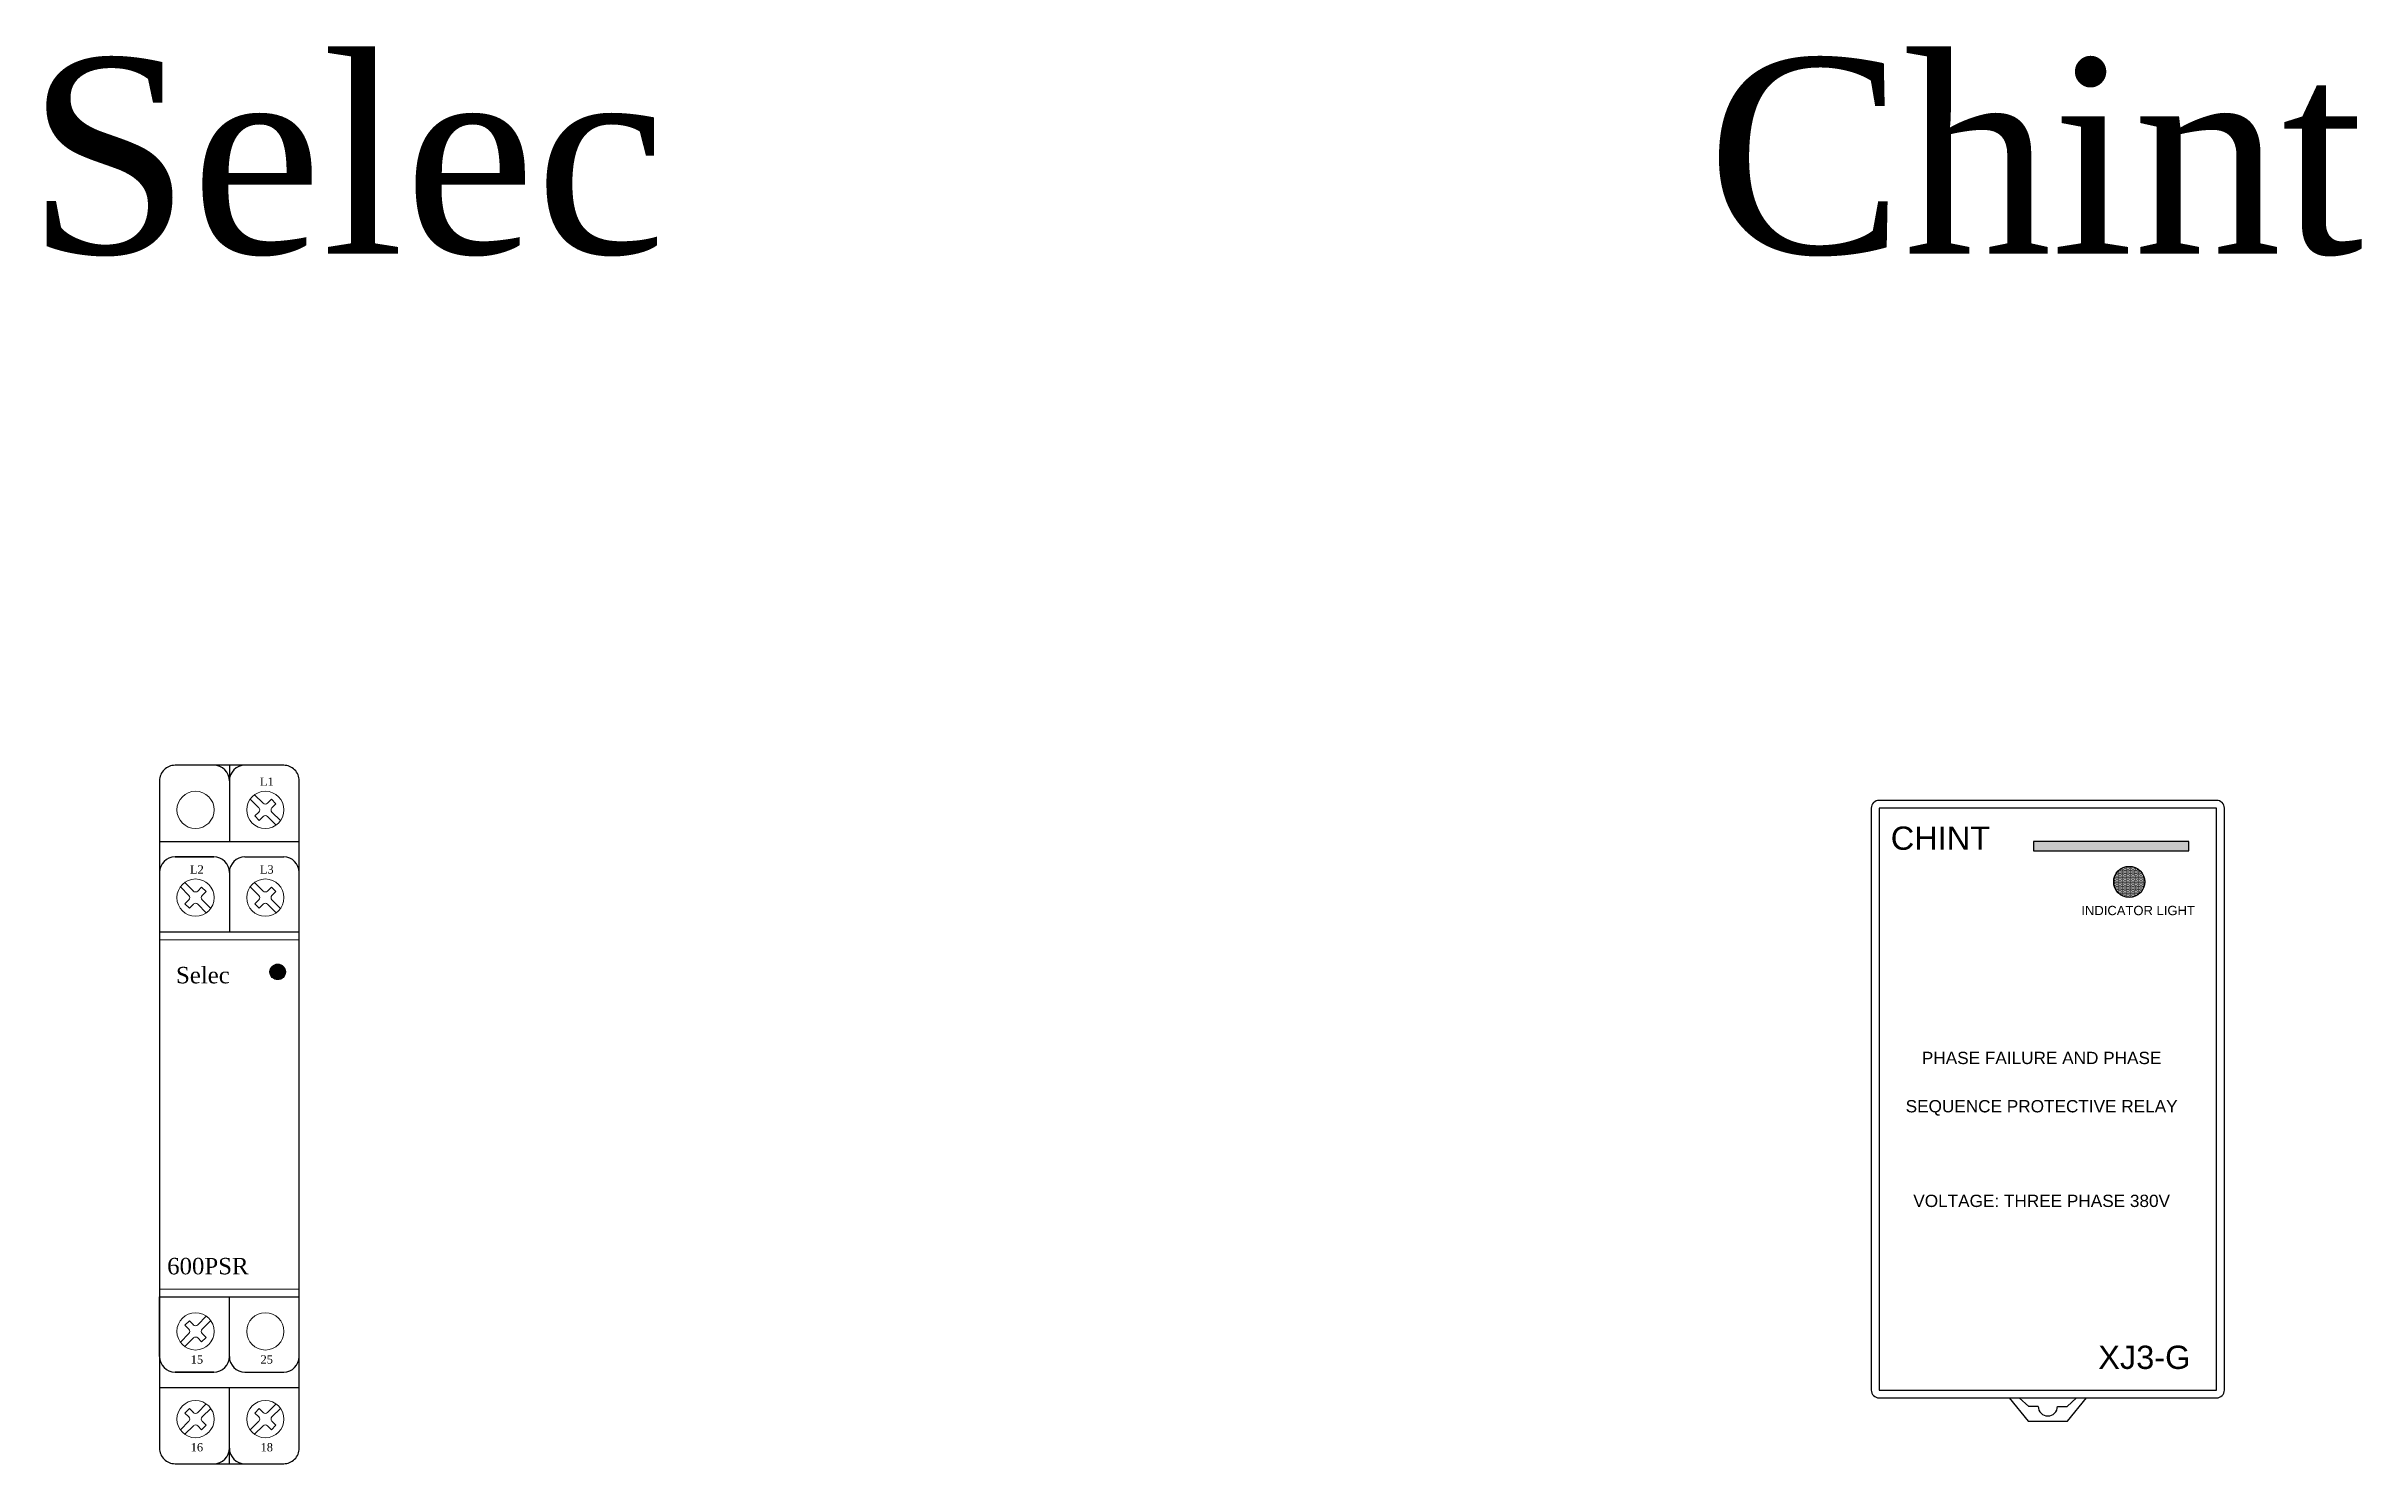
# Model space of a CAD drawing. Header units: millimetres. Extents: x 163 to 461, y 213 to 396.
import ezdxf

# ---------------------------------------------------------------- set-up
doc = ezdxf.new("R2010")
doc.units = ezdxf.units.MM
doc.layers.add('1-EMC-ACESS', color=4, linetype='Continuous')
doc.layers.add('hw_VTP', color=7, linetype='Continuous', lineweight=13)
doc.styles.add('ARIAL', font='arial.ttf')

# ---------------------------------------------------------------- blocks, each defined once
blk = doc.blocks.new('*U389')
h = blk.add_hatch(color=0)
h.set_gradient(color1=(30, 236, 19), color2=(124, 244, 118), one_color=1, tint=0.71)
edge = h.paths.add_edge_path()
edge.add_arc((6.23, 63.38), 1, 0, 360)
at = {"color": 40}
for p, q in [((0, 90), (0, 80.18)), ((-9, 80.2), (9, 80.2)), ((-7, 78.2), (-2, 78.2)), ((-2, 78.2), (-7, 78.2)), ((2, 78.2), (7, 78.2)), ((0, 76.2), (0, 68.5)), ((0, 76.2), (0, 68.5)), ((-9, 13.8), (-9, 21.5)), ((0, 13.8), (0, 21.5)), ((0, 13.8), (0, 21.5)), ((-9, 9.8), (9, 9.8)), ((-7, 11.8), (-2, 11.8)), ((-2, 11.8), (-7, 11.8)), ((0, 0), (0, 9.82)), ((2, 11.8), (7, 11.8))]:
    blk.add_line(p, q, dxfattribs=at)
at = {"color": 2}
blk.add_line((-9, 76.2), (-9, 68.5), dxfattribs=at)
at = {"lineweight": 9}
for p, q in [((-9, 67.5), (9, 67.5)), ((-9, 22.5), (9, 22.5))]:
    blk.add_line(p, q, dxfattribs=at)
at = {"color": 40}
blk.add_lwpolyline([(9, 2), (9, 88, 0.414214), (7, 90), (-7, 90, 0.414214), (-9, 88), (-9, 2, 0.414214), (-7, 0), (7, 0, 0.414214)], format="xyb", close=True, dxfattribs=at)
at = {"color": 0}
blk.add_lwpolyline([(-9, 21.5), (9, 21.5), (9, 68.5), (-9, 68.5)], close=True, dxfattribs=at)
blk.add_circle((6.23, 63.38), 1, dxfattribs=at)
at = {"color": 40}
for centre, start, end in [((-2, 88), 0, 90), ((2, 88), 90, 180), ((-7, 76.2), 90, 180), ((-2, 76.2), 0, 90), ((2, 76.2), 90, 180), ((7, 76.2), 0, 90), ((-7, 13.8), 180, 270), ((-2, 13.8), 270, 0), ((2, 13.8), 180, 270), ((7, 13.8), 270, 0), ((-2, 2), 270, 0), ((2, 2), 180, 270)]:
    blk.add_arc(centre, 2, start, end, dxfattribs=at)
at = {"layer": 'hw_VTP'}
for p, q in [((3.79, 84.54), (2.69, 85.65)), ((4.36, 85.11), (3.25, 86.21)), ((3.28, 83.47), (3.79, 83.97)), ((4.92, 85.11), (5.43, 85.62)), ((6, 85.05), (5.43, 85.62)), ((5.49, 84.54), (6, 85.05)), ((6.6, 82.87), (5.49, 83.97)), ((3.85, 82.9), (3.28, 83.47)), ((3.85, 82.9), (4.36, 83.41)), ((6.03, 82.3), (4.92, 83.41)), ((-4.64, 73.8), (-5.75, 74.91)), ((4.36, 73.8), (3.25, 74.91)), ((-5.21, 73.24), (-6.31, 74.34)), ((-5.72, 72.16), (-5.21, 72.67)), ((-5.15, 71.6), (-5.72, 72.16)), ((-5.15, 71.6), (-4.64, 72.1)), ((-4.08, 73.8), (-3.57, 74.31)), ((-2.97, 71), (-4.08, 72.1)), ((-3, 73.74), (-3.57, 74.31)), ((-3.51, 73.24), (-3, 73.74)), ((-2.4, 71.56), (-3.51, 72.67)), ((3.79, 73.24), (2.69, 74.34)), ((3.28, 72.16), (3.79, 72.67)), ((3.85, 71.6), (3.28, 72.16)), ((3.85, 71.6), (4.36, 72.1)), ((4.92, 73.8), (5.43, 74.31)), ((6.03, 71), (4.92, 72.1)), ((6, 73.74), (5.43, 74.31)), ((5.49, 73.24), (6, 73.74)), ((6.6, 71.56), (5.49, 72.67)), ((-5.15, 18.4), (-5.72, 17.84)), ((-5.15, 18.4), (-4.64, 17.9)), ((-2.97, 19), (-4.08, 17.9)), ((-2.4, 18.44), (-3.51, 17.33)), ((-5.21, 16.76), (-6.31, 15.66)), ((-4.64, 16.2), (-5.75, 15.09)), ((-5.72, 17.84), (-5.21, 17.33)), ((-4.08, 16.2), (-3.57, 15.69)), ((-3, 16.26), (-3.57, 15.69)), ((-3.51, 16.76), (-3, 16.26)), ((-5.15, 7.1), (-5.72, 6.53)), ((-5.72, 6.53), (-5.21, 6.03)), ((-5.15, 7.1), (-4.64, 6.59)), ((-2.97, 7.7), (-4.08, 6.59)), ((-2.4, 7.13), (-3.51, 6.03)), ((3.85, 7.1), (3.28, 6.53)), ((3.28, 6.53), (3.79, 6.03)), ((3.85, 7.1), (4.36, 6.59)), ((6.03, 7.7), (4.92, 6.59)), ((6.6, 7.13), (5.49, 6.03)), ((-5.21, 5.46), (-6.31, 4.35)), ((-4.64, 4.89), (-5.75, 3.79)), ((-4.08, 4.89), (-3.57, 4.38)), ((-3, 4.95), (-3.57, 4.38)), ((-3.51, 5.46), (-3, 4.95)), ((3.79, 5.46), (2.69, 4.35)), ((4.36, 4.89), (3.25, 3.79)), ((4.92, 4.89), (5.43, 4.38)), ((6, 4.95), (5.43, 4.38)), ((5.49, 5.46), (6, 4.95))]:
    blk.add_line(p, q, dxfattribs=at)
for centre in [(-4.36, 84.26), (4.64, 84.26), (-4.36, 72.95), (4.64, 72.95), (-4.36, 17.05), (4.64, 17.05), (-4.36, 5.74), (4.64, 5.74)]:
    blk.add_circle(centre, 2.4, dxfattribs=at)
for centre, start, end in [((3.51, 84.26), 315, 45), ((4.64, 85.39), 225, 315), ((5.77, 84.26), 135, 225), ((4.64, 83.13), 45, 135), ((-5.49, 72.95), 315, 45), ((-4.36, 74.08), 225, 315), ((-4.36, 71.82), 45, 135), ((-3.23, 72.95), 135, 225), ((3.51, 72.95), 315, 45), ((4.64, 74.08), 225, 315), ((4.64, 71.82), 45, 135), ((5.77, 72.95), 135, 225), ((-5.49, 17.05), 315, 45), ((-4.36, 18.18), 225, 315), ((-4.36, 15.92), 45, 135), ((-3.23, 17.05), 135, 225), ((-5.49, 5.74), 315, 45), ((-4.36, 6.87), 225, 315), ((-3.23, 5.74), 135, 225), ((3.51, 5.74), 315, 45), ((4.64, 6.87), 225, 315), ((5.77, 5.74), 135, 225), ((-4.36, 4.61), 45, 135), ((4.64, 4.61), 45, 135)]:
    blk.add_arc(centre, 0.4, start, end, dxfattribs=at)
at = {"layer": '1-EMC-ACESS', "color": 1, "linetype": 'ByBlock', "lineweight": -2, "style": 'ARIAL'}
for s, insert, char_height, width, attachment_point in [('{\\fTimes New Roman|b0|i0|c0|p18;\\C7;L1}', (4.82, 88.42), 1.0584, 16.2104, 2), ('{\\fTimes New Roman|b0|i0|c0|p18;\\C7;L2}', (-4.18, 77.11), 1.0584, 16.2104, 2), ('{\\fTimes New Roman|b0|i0|c0|p18;\\C7;L3}', (4.82, 77.11), 1.0584, 16.2104, 2), ('{\\fTimes New Roman|b0|i0|c0|p18;\\C7;Selec}', (-3.41, 64.02), 2.1168, 32.4209, 2), ('{\\fTimes New Roman|b0|i0|c0|p18;\\C7;600PSR}', (-2.77, 26.52), 2.1168, 32.4209, 2), ('{\\fTimes New Roman|b0|i0|c0|p18;\\C7;15}', (-4.18, 12.89), 1.0584, 16.2104, 8), ('{\\fTimes New Roman|b0|i0|c0|p18;\\C7;25}', (4.82, 12.89), 1.0584, 16.2104, 8), ('{\\fTimes New Roman|b0|i0|c0|p18;\\C7;16}', (-4.18, 1.58), 1.0584, 16.2104, 8), ('{\\fTimes New Roman|b0|i0|c0|p18;\\C7;18}', (4.82, 1.58), 1.0584, 16.2104, 8)]:
    blk.add_mtext(s, dxfattribs=dict(at, insert=insert, char_height=char_height, width=width, attachment_point=attachment_point))
blk = doc.blocks.new('*U443')
h = blk.add_hatch(color=256)
h.set_gradient(color1=(0, 0, 255), color2=(0, 0, 235), one_color=1, tint=0.46, name='INVCYLINDER')
h.paths.add_polyline_path([(-1.83, 70.51), (18.17, 70.51), (18.17, 71.71), (-1.83, 71.71)])
h = blk.add_hatch()
h.set_pattern_fill('DOTS', color=256, scale=0.1, style=0)
h.set_pattern_definition([(0, (-28796.34768, -2100.85443), (0.079375, 0.15875), [0, -0.15875])])
edge = h.paths.add_edge_path()
edge.add_arc((10.48, 66.5), 2, 0, 360)
blk.add_lwpolyline([(-21.75, 0), (21.75, 0, 0.414214), (22.75, 1), (22.75, 76, 0.414214), (21.75, 77), (-21.75, 77, 0.414214), (-22.75, 76), (-22.75, 1, 0.414214)], format="xyb", close=True)
blk.add_lwpolyline([(-21.75, 1), (21.75, 1), (21.75, 76), (-21.75, 76)], close=True)
at = {"color": 5}
blk.add_lwpolyline([(-1.83, 70.51), (18.17, 70.51), (18.17, 71.71), (-1.83, 71.71)], close=True, dxfattribs=at)
for points in [[(-5, 0), (-2.55, -3), (2.55, -3), (5, 0)], [(-1.24, -1.09), (-2.47, -1.09), (-3.71, 0)], [(1.24, -1.09), (2.47, -1.09), (3.71, 0)]]:
    blk.add_lwpolyline(points)
blk.add_circle((10.48, 66.5), 2)
blk.add_arc((0, -1.09), 1.24, 180, 0)
at = {"color": 5, "insert": (-13.84, 72.11), "char_height": 3, "width": 33.201, "attachment_point": 5, "style": 'ARIAL'}
blk.add_mtext('CHINT', dxfattribs=at)
at = {"color": 7, "attachment_point": 5, "style": 'ARIAL'}
for s, insert, char_height, width in [('INDICATOR LIGHT', (11.63, 62.8), 1.2, 24.4936), ('PHASE FAILURE AND PHASE', (-0.8, 43.8), 1.584, 32.3315), ('SEQUENCE PROTECTIVE RELAY', (-0.8, 37.37), 1.584, 41.3958), ('VOLTAGE: THREE PHASE 380V', (-0.8, 25.38), 1.584, 41.3958), ('XJ3-G', (12.43, 5.21), 3, 33.201)]:
    blk.add_mtext(s, dxfattribs=dict(at, insert=insert, char_height=char_height, width=width))

msp = doc.modelspace()

# ---------------------------------------------------------------- block references
for name, p in [('*U389', (186.63, 213.17)), ('*U443', (420.94, 221.65))]:
    msp.add_blockref(name, p)

# ---------------------------------------------------------------- texts
at = {"layer": '1-EMC-ACESS', "color": 1, "linetype": 'ByBlock', "lineweight": -2, "char_height": 25.2, "width": 385.9629, "attachment_point": 2, "style": 'ARIAL'}
for s, insert in [('{\\fTimes New Roman|b0|i0|c0|p18;\\C7;Selec}', (201.71, 394.32)), ('{\\fTimes New Roman|b0|i0|c0|p18;\\C7;Chint}', (419.3, 394.32))]:
    msp.add_mtext(s, dxfattribs=dict(at, insert=insert))

doc.saveas('drawing.dxf')
